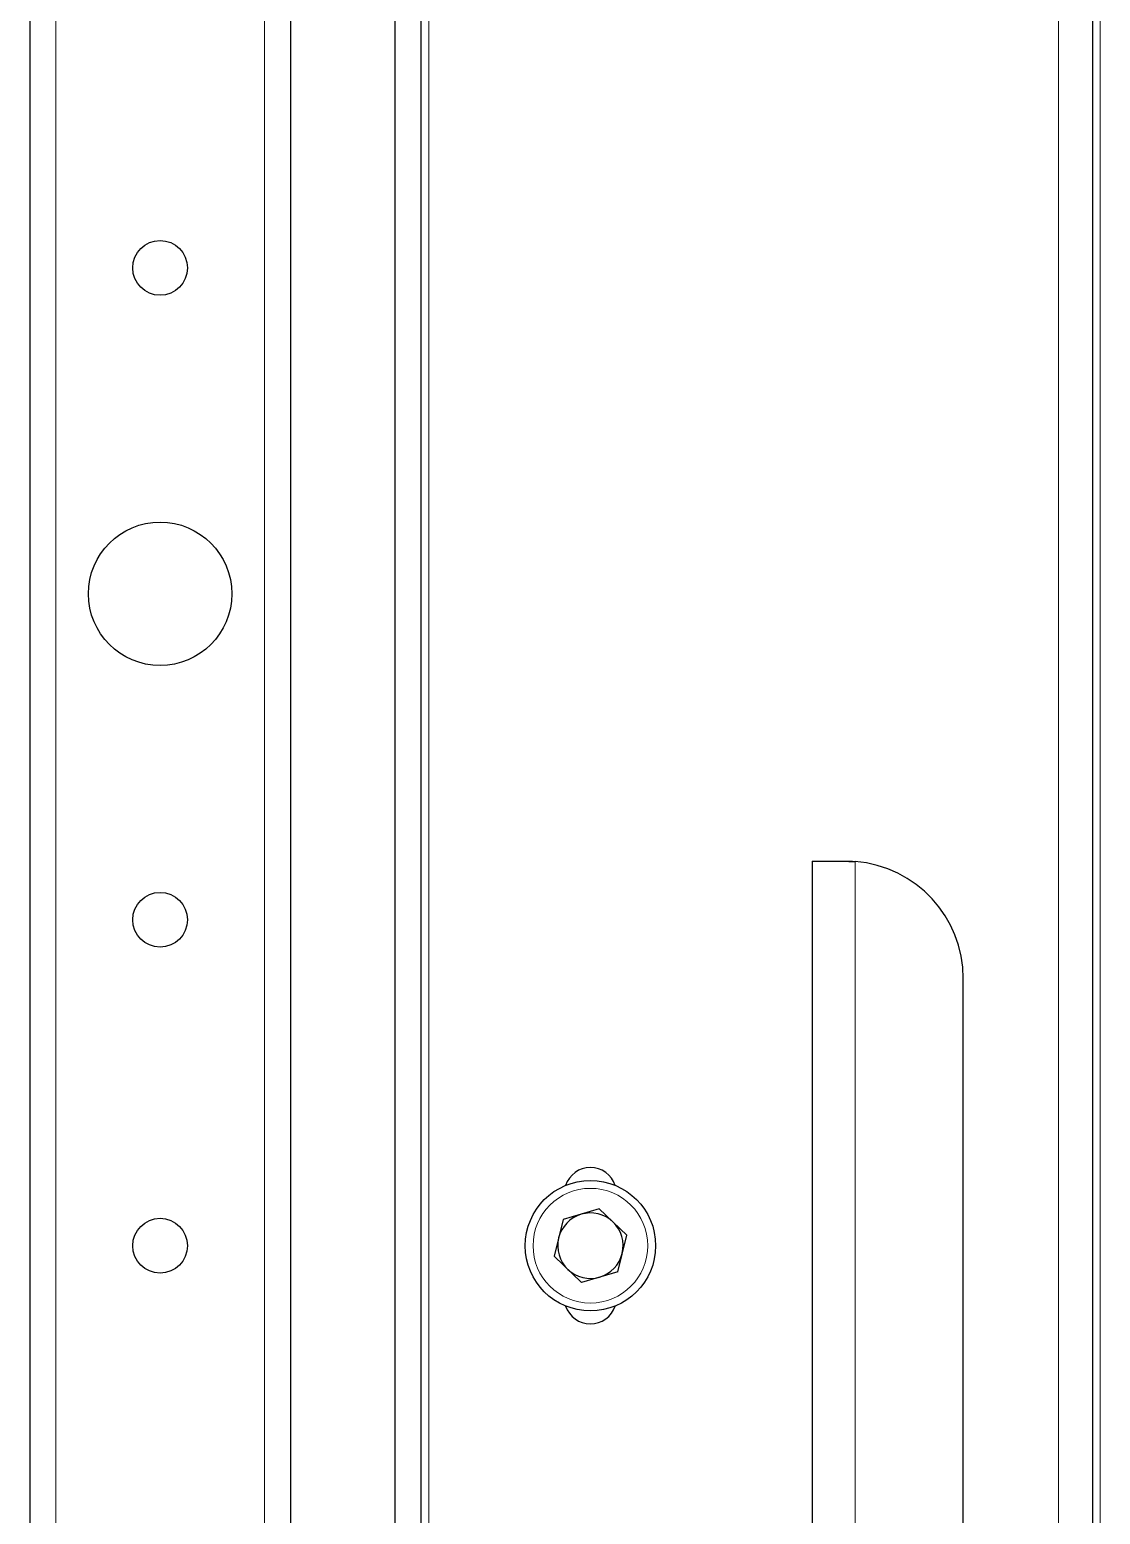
# Model space of a CAD drawing. Header units: millimetres. Extents: x -1565 to 3390, y -1390 to 1219.
# Drawn here: x -499.9 to -417.8, y -791.8 to -678 of the extents above; entities that cross this region are included whole.
import ezdxf

# ---------------------------------------------------------------- set-up
doc = ezdxf.new("R2010")
doc.units = ezdxf.units.MM

msp = doc.modelspace()

# ---------------------------------------------------------------- linework, layer by layer
at = {"color": 7, "linetype": 'Continuous', "lineweight": 25}
for p, q in [((-471.94, 420.28), (-471.94, -862.72)), ((-469.94, 420.28), (-469.94, -862.72)), ((-418.44, 410.57), (-418.44, -853)), ((-499.94, 396.28), (-499.94, -838.72)), ((-479.94, 396.28), (-479.94, -838.72)), ((-439.94, -741.72), (-438.97, -741.72)), ((-439.94, -741.72), (-439.94, -854.48)), ((-438.97, -741.72), (-436.85, -741.72)), ((-428.35, -834.77), (-428.35, -750.72)), ((-456.26, -768.4), (-459.04, -769.22)), ((-456.26, -768.4), (-454.16, -770.4)), ((-459.04, -769.22), (-459.72, -772.03)), ((-454.84, -773.22), (-454.16, -770.4)), ((-457.62, -774.03), (-459.72, -772.03)), ((-454.84, -773.22), (-457.62, -774.03))]:
    msp.add_line(p, q, dxfattribs=at)
at = {"color": 8, "linetype": 'Continuous', "lineweight": 18}
for p, q in [((-469.34, -862.72), (-469.34, 420.28)), ((-417.84, -854.04), (-417.84, 411.61)), ((-421.04, 406.07), (-421.04, -848.5)), ((-497.94, 396.28), (-497.94, -838.72)), ((-481.94, 396.28), (-481.94, -838.72)), ((-436.64, -741.74), (-436.64, -856.01))]:
    msp.add_line(p, q, dxfattribs=at)
at = {"color": 7, "linetype": 'Continuous', "lineweight": 25}
for centre, radius in [((-489.94, -696.22), 2.1), ((-489.94, -721.22), 5.5), ((-489.94, -746.22), 2.1), ((-456.94, -771.22), 5), ((-489.94, -771.22), 2.1)]:
    msp.add_circle(centre, radius, dxfattribs=at)
at = {"color": 8, "linetype": 'Continuous', "lineweight": 18}
msp.add_circle((-456.94, -771.22), 4.4, dxfattribs=at)
at = {"color": 7, "linetype": 'Continuous', "lineweight": 25}
for centre, radius, start, end in [((-437.35, -750.72), 9, 0, 85.4954), ((-456.94, -767.22), 2, 18.21, 161.79), ((-456.94, -771.22), 2.51, 106.3534, 166.3534), ((-456.94, -771.22), 2.51, 46.3534, 106.3534), ((-456.94, -771.22), 2.51, 346.3534, 46.3534), ((-456.94, -771.22), 2.51, 166.3534, 226.3534), ((-456.94, -771.22), 2.51, 286.3534, 346.3534), ((-456.94, -771.22), 2.51, 226.3534, 286.3534), ((-456.94, -775.22), 2, 198.21, 341.79)]:
    msp.add_arc(centre, radius, start, end, dxfattribs=at)
msp.add_open_spline([(-438.97, -741.72), (-438.81, -741.72), (-438.49, -741.72), (-437.91, -741.73), (-437.29, -741.74), (-436.86, -741.74), (-436.64, -741.74)], degree=3, dxfattribs=at)

doc.saveas('drawing.dxf')
